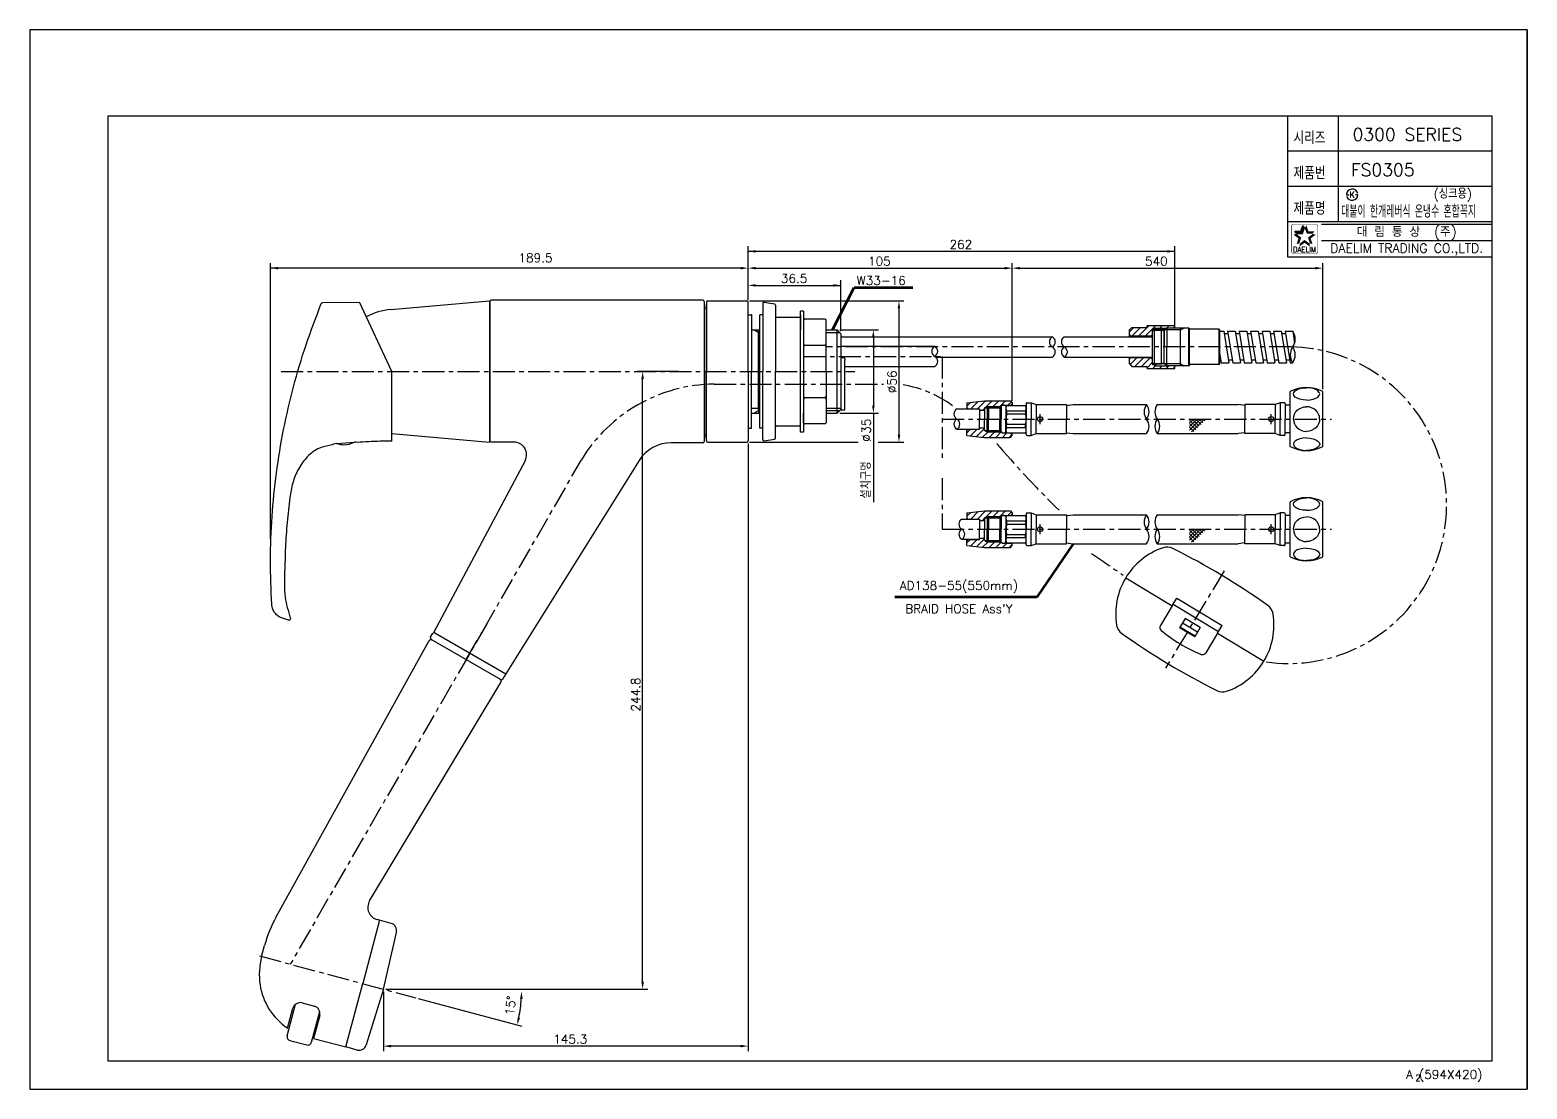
# Model space of a CAD drawing. Extents: x 14466 to 15060, y -4626 to -4206.
import ezdxf
from ezdxf.enums import TextEntityAlignment as Align

# ---------------------------------------------------------------- set-up
doc = ezdxf.new("R2010")
doc.units = 0
doc.header["$LTSCALE"] = 7
doc.header["$MEASUREMENT"] = 0
doc.linetypes.add('CENTER', pattern=[2, 1.25, -0.25, 0.25, -0.25])
doc.layers.get('0').update_dxf_attribs({"color": 2, "linetype": 'CONTINUOUS'})
for name, color, linetype in [('CL', 1, 'CENTER'), ('D', 2, 'CONTINUOUS'), ('DIM', 2, 'CONTINUOUS'), ('DWG', 7, 'CONTINUOUS')]:
    doc.layers.add(name, color=color, linetype=linetype)
doc.styles.add('GHS', font='ROMANS.shx', dxfattribs={"bigfont": 'GHS.shx'})
doc.styles.add('HAN', font='TXT.shx', dxfattribs={"bigfont": 'GHS.shx'})
doc.styles.add('ROMANS', font='romans', dxfattribs={"bigfont": 'GHS.shx'})
doc.dimstyles.new('STANDARD$7', dxfattribs={"dimtxt": 3.5, "dimasz": 3, "dimexe": 1, "dimexo": 1, "dimgap": 1, "dimtad": 1, "dimdec": 4, "dimzin": 0, "dimdsep": 46, "dimtxsty": 'GHS', "dimcen": 1, "dimclrd": 256, "dimclre": 256, "dimclrt": 2, "dimadec": 4, "dimazin": 0, "dimtfac": 1, "dimtdec": 4, "dimtmove": 2, "dimatfit": 2, "dimfxl": 0, "dimtolj": 1, "dimtzin": 0, "dimlwd": -1, "dimlwe": -1, "dimarcsym": 0})

# ---------------------------------------------------------------- blocks, each defined once
blk = doc.blocks.new('KS')
at = {"layer": 'D'}
for p, q in [((-2.25, 0), (-1.75, 0)), ((-1.75, 0), (-1.25, 0)), ((1.75, 0), (1.25, 0)), ((2.25, 0), (1.75, 0))]:
    blk.add_line(p, q, dxfattribs=at)
for start, end in [(15, 180), (195, 0)]:
    blk.add_arc((0, 0), 2.25, start, end, dxfattribs=at)
at = {"layer": 'D', "style": 'HAN'}
blk.add_text('K', height=2.39, dxfattribs=at).set_placement((0, 0), align=Align.MIDDLE)
blk = doc.blocks.new('BORDER')
for p, q in [((1, 1), (0, 1)), ((0, 1), (0, 0)), ((1, 0), (1, 1)), ((0, 0), (1, 0))]:
    blk.add_line(p, q)
blk = doc.blocks.new('양식')
at = {"color": 4}
for p, q in [((1219, 386), (1768, 386)), ((1219, 11), (1219, 386)), ((1768, 386), (1768, 11)), ((1768, 11), (1219, 11))]:
    blk.add_line(p, q, dxfattribs=at)
at = {"color": 7}
for p, q in [((1687, 386), (1687, 330)), ((1707, 386), (1707, 344)), ((1687, 372), (1768, 372)), ((1687, 358), (1768, 358)), ((1687, 344), (1768, 344)), ((1687, 330), (1768, 330))]:
    blk.add_line(p, q, dxfattribs=at)
at = {"color": 2}
for p, q in [((1689.81, 340.18), (1692.24, 340.18)), ((1690.48, 339.27), (1689.81, 340.18)), ((1690.48, 339.27), (1692.9, 339.27)), ((1692.24, 340.18), (1692.99, 342.49)), ((1692.9, 339.27), (1693.65, 341.57)), ((1693.65, 341.57), (1692.99, 342.49))]:
    blk.add_line(p, q, dxfattribs=at)
at = {"color": 2, "linetype": 'Continuous'}
for p, q in [((1700.5, 343), (1768, 343)), ((1700.5, 336.5), (1768, 336.5))]:
    blk.add_line(p, q, dxfattribs=at)
at = {"color": 2, "linetype": 'Continuous', "const_width": 0.2}
for points in [[(1688.48, 342.13, -0.414214), (1689.23, 342.88)], [(1688.48, 332.13), (1688.48, 342.13, -1)], [(1689.23, 342.88), (1698.23, 342.88, -0.414214), (1698.98, 342.13, 0.043396)], [(1698.98, 342.13), (1698.98, 332.13, -0.414214), (1698.23, 331.38)], [(1698.23, 331.38), (1689.48, 331.38, -0.414214), (1688.48, 332.13, 0.672398)]]:
    blk.add_lwpolyline(points, format="xyb", dxfattribs=at)
at = {"color": 2}
for points in [[(1691.32, 337.35), (1692.4, 337.7), (1689.36, 338.78), (1690.43, 339.13)], [(1689.81, 340.18), (1690.48, 339.27), (1692.24, 340.18), (1692.9, 339.27)], [(1692.24, 340.18), (1692.9, 339.27), (1692.99, 342.49), (1693.65, 341.57)], [(1694.47, 342.49), (1693.8, 341.57), (1695.22, 340.18), (1694.55, 339.27)], [(1695.22, 340.18), (1694.55, 339.27), (1697.64, 340.18), (1696.98, 339.27)], [(1698.1, 338.78), (1697.02, 339.13), (1696.14, 337.35), (1695.06, 337.7)], [(1690.57, 335.05), (1691.65, 335.4), (1691.32, 337.35), (1692.4, 337.7)], [(1693.73, 335.6), (1693.73, 336.73), (1691.77, 334.18), (1691.77, 335.31)], [(1695.69, 334.18), (1695.69, 335.31), (1693.73, 335.6), (1693.73, 336.73)], [(1696.14, 337.35), (1695.06, 337.7), (1696.89, 335.05), (1695.81, 335.4)]]:
    blk.add_solid(points, dxfattribs=at)
at = {"xscale": 594, "yscale": 420, "zscale": 594}
blk.add_blockref('BORDER', (1188, 0), dxfattribs=at)
at = {"layer": 'DIM', "color": 4}
blk.add_blockref('KS', (1712.63, 354.68), dxfattribs=at)
at = {"color": 7, "linetype": 'Continuous'}
for s, height, style, p in [('대 림 통 상  (주)', 4, 'GHS', (1734.26, 339.7)), ('DAELIM TRADING CO.,LTD.', 3.6, 'ROMANS', (1734.26, 332.93))]:
    blk.add_text(s, height=height, dxfattribs=dict(at, style=style)).set_placement(p, align=Align.MIDDLE)
at = {"color": 2, "linetype": 'Continuous', "style": 'ROMANS'}
blk.add_text('DAELIM', height=2, dxfattribs=at).set_placement((1693.73, 331.93), align=Align.CENTER)
at = {"color": 7, "style": 'GHS'}
for s, height, p in [('A (594X420)', 3.5, (1734.01, 4.03)), ('2', 2.5, (1737.67, 3.19))]:
    blk.add_text(s, height=height, dxfattribs=at).set_placement(p)
at = {"layer": 'DIM', "style": 'GHS', "width": 0.8}
for s, p in [('시리즈', (1689.34, 374.73)), ('제품번', (1689.34, 360.73)), ('제품명', (1689.34, 346.73))]:
    blk.add_text(s, height=5, dxfattribs=at).set_placement(p)
blk = doc.blocks.new('A$C606C5EDA')
at = {"layer": 'DWG'}
for p, q in [((20.71, 125.94), (35.31, 126.06)), ((48.12, 98.59), (35.31, 126.06)), ((86.82, 126.58), (86.82, 70.58)), ((48.12, 70.99), (48.12, 98.59)), ((26.21, 70.06), (33.28, 70.59)), ((7.12, 0.02), (4.82, 0.72))]:
    blk.add_line(p, q, dxfattribs=at)
for start, end in [(103.0056, 108.96589), (82.91421, 85.58893)]:
    blk.add_arc((31.48, 47.25), 23.42, start, end, dxfattribs=at)
at = {"layer": 'DWG', "color": 7}
for start, end in [(251.32091, 270), (270, 297.27362)]:
    blk.add_arc((29.12, 78.67), 9.08, start, end, dxfattribs=at)
at = {"layer": 'DWG'}
for points in [[(0.47, 6.23), (-0.01, 23.68), (0.63, 41.1), (2.37, 58.42), (5.2, 75.6), (9.12, 92.55), (14.11, 109.22), (20.14, 125.55)], [(20.14, 125.55), (20.37, 125.83), (20.71, 125.94)], [(23.87, 69.39), (19.42, 68.19), (14.59, 64.75), (11.1, 59.94), (8.84, 54.43), (7.66, 48.59)], [(48.12, 70.99), (43.53, 70.94), (38.95, 70.77), (34.37, 70.49)], [(7.66, 48.59), (6.61, 38.77), (5.92, 28.91), (5.61, 19.04), (5.8, 9.16), (7.86, 0.83)], [(4.82, 0.72), (3.07, 1.57), (1.78, 2.79), (0.89, 4.33), (0.47, 6.22)], [(7.86, 0.83), (7.91, 0.62), (7.89, 0.46), (7.74, 0.2), (7.5, 0.03), (7.33, 0), (7.12, 0.02)]]:
    blk.add_spline(points, degree=3, dxfattribs=at)

msp = doc.modelspace()

# ---------------------------------------------------------------- hatches: boundary and pattern name
at = {"layer": 'DIM'}
h = msp.add_hatch(dxfattribs=at)
h.set_pattern_fill('ANSI31', color=256, scale=15, style=0)
h.set_pattern_definition([(45, (13670.6603, -4663.2992), (-1.3258252, 1.3258252), [])])
h.paths.add_polyline_path([(14910.35, -4327.4), (14910.85, -4326.9), (14910.85, -4324.94), (14912.26, -4324.21), (14916.65, -4324.21), (14919.6, -4324.21), (14919.85, -4323.96), (14919.85, -4323.21), (14908.85, -4323.21), (14908.85, -4323.96), (14902.85, -4323.96), (14901.85, -4324.96), (14901.85, -4326.9), (14902.35, -4327.4)])
h.paths.add_polyline_path([(14908.85, -4339.46), (14908.85, -4340.21), (14919.85, -4340.21), (14919.85, -4339.46), (14919.6, -4339.21), (14916.15, -4339.21), (14912.26, -4339.21), (14910.85, -4338.54), (14910.85, -4336.52), (14910.35, -4336.02), (14902.35, -4336.02), (14901.85, -4336.52), (14901.85, -4338.46), (14902.85, -4339.46)])
h = msp.add_hatch(dxfattribs=at)
h.set_pattern_fill('ANSI31', color=256, scale=15, angle=180, style=0)
h.set_pattern_definition([(225, (15535.1079, -5953.7662), (1.3258252, -1.3258252), [])])
h.paths.add_polyline_path([(14842.4, -4363.81), (14842.4, -4364.36), (14837.9, -4364.36), (14837.4, -4364.86), (14837.4, -4366.81), (14844.4, -4367.56), (14854.65, -4367.56), (14855.4, -4366.81), (14855.4, -4366.41), (14854.8, -4365.81), (14851.4, -4365.81), (14850.9, -4365.31), (14845.4, -4365.31), (14844.4, -4364.91), (14844.4, -4363.81)])
h.paths.add_polyline_path([(14844.4, -4353.06), (14837.4, -4353.81), (14837.4, -4355.76), (14837.9, -4356.26), (14837.9, -4356.31), (14842.4, -4356.31), (14842.4, -4356.81), (14844.4, -4356.81), (14844.4, -4355.71), (14845.4, -4355.31), (14850.9, -4355.31), (14851.4, -4354.81), (14854.8, -4354.81), (14855.4, -4354.21), (14855.4, -4353.81), (14854.65, -4353.06)])
h = msp.add_hatch(dxfattribs=at)
h.set_pattern_fill('ANSI31', color=256, scale=15, angle=180, style=0)
h.set_pattern_definition([(225, (15535.1079, -5997.4577), (1.3258252, -1.3258252), [])])
h.paths.add_polyline_path([(14842.4, -4407.5), (14842.4, -4408.05), (14837.9, -4408.05), (14837.4, -4408.55), (14837.4, -4410.5), (14844.4, -4411.25), (14854.65, -4411.25), (14855.4, -4410.5), (14855.4, -4410.1), (14854.8, -4409.5), (14851.4, -4409.5), (14850.9, -4409), (14845.4, -4409), (14844.4, -4408.6), (14844.4, -4407.5)])
h.paths.add_polyline_path([(14844.4, -4396.75), (14837.4, -4397.5), (14837.4, -4399.45), (14837.9, -4399.95), (14837.9, -4400), (14842.4, -4400), (14842.4, -4400.5), (14844.4, -4400.5), (14844.4, -4399.4), (14845.4, -4399), (14850.9, -4399), (14851.4, -4398.5), (14854.8, -4398.5), (14855.4, -4397.9), (14855.4, -4397.5), (14854.65, -4396.75)])

# ---------------------------------------------------------------- linework, layer by layer
msp.add_line((15059.64, -4206), (15059.64, -4626))
at = {"layer": 'CL'}
for p, q in [((14772.61, -4335.46), (14827.51, -4335.46)), ((14966.02, -4331.71), (14781.41, -4331.71)), ((14827.51, -4335.46), (14827.51, -4376.05)), ((14737.11, -4346.46), (14804.29, -4346.46)), ((14638.7, -4455.71), (14684.46, -4376.46)), ((14827.51, -4383.77), (14827.51, -4404)), ((14939.41, -4420.51), (14916.23, -4459.08)), ((14646.89, -4441.5), (14568.95, -4576.5))]:
    msp.add_line(p, q, dxfattribs=at)
at = {"layer": 'CL', "color": 2, "linetype": 'CENTER'}
msp.add_line((14565.31, -4341.46), (14792.96, -4341.46), dxfattribs=at)
at = {"layer": 'CL'}
for points in [[(14827.51, -4360.31), (14982.05, -4360.31)], [(14827.51, -4404), (14982.05, -4404)]]:
    msp.add_lwpolyline(points, dxfattribs=at)
for centre, radius, start, end in [((14964.98, -4394.47), 62.76, 261.95175, 89.05121), ((14737.72, -4408.74), 62.29, 90.56255, 148.78193), ((14805.01, -4391.06), 44.86, 53.4599, 80.83797), ((14799.13, -4411.04), 64.82, 37.71602, 39.2494), ((15136.64, -4125.78), 377.17, 220.63133, 225.85539), ((15893.35, -2948.75), 1777.34, 235.50766, 235.99543)]:
    msp.add_arc(centre, radius, start, end, dxfattribs=at)
at = {"layer": 'D', "color": 7}
for p, q in [((14647.91, -4313.46), (14647.91, -4318.71)), ((14647.91, -4318.71), (14647.91, -4369.46))]:
    msp.add_line(p, q, dxfattribs=at)
msp.add_arc((14610.96, -4341.79), 25, 95, 118.32413, dxfattribs=at)
at = {"layer": 'DIM'}
for p, q in [((14750.61, -4312.96), (14750.61, -4291.8)), ((14919.85, -4293.8), (14750.61, -4293.8)), ((14919.85, -4323.21), (14919.85, -4291.8)), ((14561.09, -4407.75), (14561.09, -4298.46)), ((14747.61, -4300.46), (14561.09, -4300.46)), ((14750.61, -4312.96), (14750.61, -4298.46)), ((14753.61, -4300.46), (14852.4, -4300.46)), ((14855.4, -4353.05), (14855.4, -4298.46)), ((14855.4, -4352.81), (14855.4, -4298.46)), ((14858.4, -4300.46), (14975.64, -4300.46)), ((14978.64, -4348.41), (14978.64, -4298.46)), ((14750.61, -4312.96), (14750.61, -4305.29)), ((14750.61, -4312.96), (14750.61, -4305.29)), ((14787.41, -4325.46), (14787.41, -4305.29)), ((14753.61, -4307.29), (14787.41, -4307.29)), ((14751.11, -4313.46), (14812.43, -4313.46)), ((14810.43, -4316.46), (14810.43, -4366.46)), ((14912.26, -4324.21), (14910.85, -4324.94)), ((14912.26, -4324.21), (14916.65, -4324.21)), ((14922.15, -4324.96), (14923.45, -4324.21)), ((14752.91, -4324.96), (14754.64, -4325.96)), ((14754.64, -4325.96), (14755.21, -4325.96)), ((14781.61, -4325.96), (14786.91, -4325.96)), ((14786.91, -4324.96), (14802.27, -4324.96)), ((14800.27, -4327.96), (14800.27, -4354.96)), ((14922.15, -4324.96), (14915.9, -4324.96)), ((14722.95, -4341.46), (14706.73, -4341.46)), ((14910.85, -4338.54), (14912.26, -4339.21)), ((14912.26, -4339.21), (14916.65, -4339.21)), ((14922.15, -4338.46), (14915.9, -4338.46)), ((14922.15, -4338.46), (14923.45, -4339.21)), ((14708.73, -4583.39), (14708.73, -4344.46)), ((14752.91, -4357.96), (14754.64, -4356.96)), ((14754.64, -4356.96), (14755.21, -4356.96)), ((14781.61, -4356.96), (14786.91, -4356.96)), ((14786.91, -4357.96), (14802.27, -4357.96)), ((14800.27, -4357.96), (14800.27, -4393.23)), ((14844.4, -4355.81), (14845.4, -4355.31)), ((14845.4, -4355.31), (14845.9, -4355.31)), ((14845.4, -4355.81), (14850.9, -4355.81)), ((14850.4, -4355.31), (14850.9, -4355.31)), ((14844.4, -4364.81), (14845.4, -4365.31)), ((14845.4, -4364.81), (14850.9, -4364.81)), ((14845.4, -4365.31), (14845.9, -4365.31)), ((14850.4, -4365.31), (14850.9, -4365.31)), ((14750.61, -4369.96), (14750.61, -4610.97)), ((14751.11, -4369.46), (14794.23, -4369.46)), ((14802.13, -4369.46), (14812.43, -4369.46)), ((14844.4, -4399.5), (14845.4, -4399)), ((14845.4, -4399), (14845.9, -4399)), ((14845.4, -4399.5), (14850.9, -4399.5)), ((14850.4, -4399), (14850.9, -4399)), ((14844.4, -4408.5), (14845.4, -4409)), ((14845.4, -4408.5), (14850.9, -4408.5)), ((14845.4, -4409), (14845.9, -4409)), ((14850.4, -4409), (14850.9, -4409)), ((14605.86, -4587.39), (14605.86, -4610.97)), ((14606.86, -4586.39), (14710.73, -4586.39)), ((14619.7, -4590.1), (14660.86, -4601.13)), ((14747.61, -4608.97), (14608.86, -4608.97))]:
    msp.add_line(p, q, dxfattribs=at)
at = {"layer": 'DIM', "color": 2, "linetype": 'CENTER'}
msp.add_line((14556.7, -4573.22), (14618.74, -4589.84), dxfattribs=at)
at = {"layer": 'DIM'}
msp.add_arc((14608.96, -4587.22), 51.73, 348.32313, 356.67687, dxfattribs=at)
for points in [[(14753.61, -4293.3), (14753.61, -4294.3), (14750.61, -4293.8)], [(14916.85, -4293.3), (14916.85, -4294.3), (14919.85, -4293.8)], [(14564.09, -4299.96), (14564.09, -4300.96), (14561.09, -4300.46)], [(14747.61, -4299.96), (14747.61, -4300.96), (14750.61, -4300.46)], [(14753.61, -4299.96), (14753.61, -4300.96), (14750.61, -4300.46)], [(14852.4, -4299.96), (14852.4, -4300.96), (14855.4, -4300.46)], [(14858.4, -4299.96), (14858.4, -4300.96), (14855.4, -4300.46)], [(14975.64, -4299.96), (14975.64, -4300.96), (14978.64, -4300.46)], [(14753.61, -4306.79), (14753.61, -4307.79), (14750.61, -4307.29)], [(14784.41, -4306.79), (14784.41, -4307.79), (14787.41, -4307.29)], [(14809.93, -4316.46), (14810.93, -4316.46), (14810.43, -4313.46)], [(14799.77, -4327.96), (14800.77, -4327.96), (14800.27, -4324.96)], [(14708.23, -4344.46), (14709.23, -4344.46), (14708.73, -4341.46)], [(14799.77, -4354.96), (14800.77, -4354.96), (14800.27, -4357.96)], [(14809.93, -4366.46), (14810.93, -4366.46), (14810.43, -4369.46)], [(14708.23, -4583.39), (14709.23, -4583.39), (14708.73, -4586.39)], [(14660.11, -4590.21), (14661.1, -4590.24), (14660.69, -4587.22)], [(14660.11, -4597.81), (14659.14, -4597.58), (14658.93, -4600.61)], [(14608.86, -4608.47), (14608.86, -4609.47), (14605.86, -4608.97)], [(14747.61, -4608.47), (14747.61, -4609.47), (14750.61, -4608.97)]]:
    msp.add_solid(points, dxfattribs=at)
at = {"layer": 'DWG', "color": 7, "linetype": 'Continuous'}
for p, q in [((14608.78, -4316.88), (14647.91, -4313.46)), ((14608.78, -4316.88), (14647.91, -4313.46)), ((14734.61, -4313.46), (14750.11, -4313.46)), ((14910.85, -4324.96), (14910.85, -4338.54)), ((14911.65, -4325.06), (14911.65, -4338.36)), ((14609.21, -4366.08), (14647.91, -4369.46)), ((14609.21, -4366.08), (14647.91, -4369.46)), ((14734.61, -4369.46), (14750.11, -4369.46)), ((14605.86, -4586.39), (14611.06, -4563.86))]:
    msp.add_line(p, q, dxfattribs=at)
at = {"layer": 'DWG', "color": 7}
for p, q in [((14647.91, -4313.46), (14647.91, -4341.46)), ((14733.15, -4316.26), (14733.91, -4316.26)), ((14787.41, -4331.46), (14824.62, -4331.46)), ((14647.91, -4341.46), (14647.91, -4369.46)), ((14788.91, -4339.46), (14805.55, -4339.46)), ((14805.55, -4339.46), (14824.62, -4339.46)), ((14833.4, -4356.31), (14842.4, -4356.31)), ((14833.4, -4364.31), (14842.4, -4364.31)), ((14733.15, -4366.66), (14733.91, -4366.66)), ((14835.37, -4400), (14842.4, -4400)), ((14835.37, -4408), (14842.4, -4408))]:
    msp.add_line(p, q, dxfattribs=at)
at = {"layer": 'DWG'}
for p, q in [((14648.15, -4313.71), (14648.15, -4341.46)), ((14732.65, -4313.21), (14648.65, -4313.21)), ((14733.15, -4313.71), (14733.15, -4341.46)), ((14733.91, -4315.06), (14733.91, -4341.46)), ((14734.11, -4313.96), (14734.11, -4341.46)), ((14750.61, -4341.46), (14750.61, -4313.96)), ((14756.41, -4314.45), (14756.41, -4341.46)), ((14757, -4313.96), (14761, -4314.67)), ((14761.41, -4315.16), (14761.41, -4341.46)), ((14771.41, -4341.46), (14771.41, -4317.46)), ((14772.61, -4317.46), (14771.41, -4317.46)), ((14772.61, -4317.46), (14772.61, -4341.46)), ((14751.91, -4318.96), (14751.91, -4341.46)), ((14755.21, -4341.46), (14755.21, -4318.96)), ((14756.41, -4318.96), (14755.21, -4318.96)), ((14761.91, -4319.96), (14770.91, -4319.96)), ((14771.41, -4318.96), (14771.41, -4324.96)), ((14772.61, -4321.18), (14773.11, -4320.68)), ((14772.61, -4321.18), (14772.61, -4324.96)), ((14781.11, -4320.68), (14773.11, -4320.68)), ((14781.11, -4320.68), (14781.61, -4321.18)), ((14781.61, -4341.46), (14781.61, -4321.18)), ((14901.85, -4324.96), (14902.85, -4323.96)), ((14902.85, -4323.96), (14908.85, -4323.96)), ((14908.85, -4323.96), (14908.85, -4323.21)), ((14908.85, -4323.21), (14919.85, -4323.21)), ((14912.26, -4324.21), (14912.26, -4325.06)), ((14916.65, -4324.21), (14915.65, -4325.21)), ((14916.65, -4324.21), (14916.65, -4331.71)), ((14925.45, -4324.21), (14916.65, -4324.21)), ((14919.6, -4324.21), (14919.85, -4323.96)), ((14919.85, -4324.21), (14919.85, -4323.21)), ((14922.15, -4339.21), (14922.15, -4324.21)), ((14925.45, -4339.21), (14925.45, -4324.21)), ((14925.45, -4324.21), (14925.65, -4324.41)), ((14751.91, -4324.96), (14755.21, -4324.96)), ((14754.64, -4356.96), (14754.64, -4324.96)), ((14781.61, -4324.96), (14785.91, -4324.96)), ((14785.91, -4357.96), (14785.91, -4324.96)), ((14787.41, -4326.46), (14785.91, -4324.96)), ((14787.41, -4326.46), (14787.41, -4355.96)), ((14787.41, -4327.71), (14871.3, -4327.71)), ((14876.07, -4327.71), (14910.85, -4327.71)), ((14901.85, -4327.71), (14901.85, -4324.96)), ((14901.85, -4326.9), (14902.35, -4327.4)), ((14910.35, -4327.4), (14902.35, -4327.4)), ((14902.35, -4327.4), (14902.35, -4327.71)), ((14910.85, -4326.9), (14910.35, -4327.4)), ((14910.35, -4327.4), (14910.35, -4327.71)), ((14915.9, -4324.96), (14910.85, -4324.96)), ((14911.65, -4325.16), (14910.85, -4325.16)), ((14910.85, -4325.16), (14911.61, -4325.16)), ((14911.65, -4325.06), (14914.65, -4325.06)), ((14914.65, -4331.71), (14914.65, -4325.06)), ((14915.45, -4325.21), (14914.85, -4325.21)), ((14915.65, -4325.21), (14915.65, -4331.71)), ((14915.65, -4331.71), (14915.65, -4325.41)), ((14925.65, -4324.41), (14925.65, -4324.71)), ((14925.65, -4338.71), (14925.65, -4324.71)), ((14937.45, -4324.71), (14925.65, -4324.71)), ((14937.45, -4338.71), (14937.45, -4324.71)), ((14937.45, -4324.71), (14937.65, -4324.91)), ((14937.65, -4324.91), (14937.65, -4338.51)), ((14937.65, -4325.46), (14939.29, -4325.46)), ((14939.29, -4325.46), (14941.33, -4337.96)), ((14940.97, -4326.46), (14939.45, -4326.46)), ((14940.81, -4325.46), (14942.85, -4337.96)), ((14940.81, -4325.46), (14943.85, -4325.46)), ((14943.85, -4325.46), (14945.89, -4337.96)), ((14945.53, -4326.46), (14944.01, -4326.46)), ((14945.37, -4325.46), (14947.41, -4337.96)), ((14945.37, -4325.46), (14948.41, -4325.46)), ((14948.41, -4325.46), (14950.45, -4337.96)), ((14950.1, -4326.46), (14948.58, -4326.46)), ((14949.94, -4325.46), (14951.98, -4337.96)), ((14949.94, -4325.46), (14952.98, -4325.46)), ((14952.98, -4325.46), (14955.02, -4337.96)), ((14954.66, -4326.46), (14953.14, -4326.46)), ((14954.5, -4325.46), (14956.54, -4337.96)), ((14954.5, -4325.46), (14957.54, -4325.46)), ((14957.54, -4325.46), (14959.58, -4337.96)), ((14959.23, -4326.46), (14957.71, -4326.46)), ((14959.07, -4325.46), (14961.11, -4337.96)), ((14959.07, -4325.46), (14962.11, -4325.46)), ((14962.11, -4325.46), (14964.15, -4337.96)), ((14963.79, -4326.46), (14962.27, -4326.46)), ((14963.63, -4325.46), (14965.67, -4337.96)), ((14963.63, -4325.46), (14966.67, -4325.46)), ((14966.67, -4325.46), (14967.43, -4330.16)), ((14967.23, -4326.46), (14966.84, -4326.46)), ((14773.11, -4331.07), (14772.61, -4330.57)), ((14773.11, -4331.07), (14772.61, -4331.57)), ((14781.11, -4331.07), (14773.11, -4331.07)), ((14781.11, -4331.07), (14781.61, -4330.57)), ((14781.11, -4331.07), (14781.61, -4331.57)), ((14787.41, -4335.91), (14788.41, -4335.91)), ((14824.98, -4335.71), (14871.3, -4335.71)), ((14876.07, -4335.71), (14910.85, -4335.71)), ((14901.85, -4338.46), (14901.85, -4335.71)), ((14901.85, -4336.52), (14902.35, -4336.02)), ((14902.35, -4336.02), (14902.35, -4335.71)), ((14910.35, -4336.02), (14902.35, -4336.02)), ((14910.35, -4336.02), (14910.35, -4335.71)), ((14910.85, -4336.52), (14910.35, -4336.02)), ((14914.65, -4338.36), (14914.65, -4331.71)), ((14915.65, -4338.01), (14915.65, -4331.71)), ((14916.65, -4339.21), (14916.65, -4331.71)), ((14937.65, -4334.05), (14938.29, -4337.96)), ((14648.15, -4341.46), (14648.15, -4368.96)), ((14733.15, -4341.46), (14733.15, -4369.21)), ((14733.91, -4367.86), (14733.91, -4341.46)), ((14734.11, -4368.96), (14734.11, -4341.46)), ((14750.61, -4341.46), (14750.61, -4368.96)), ((14751.91, -4363.96), (14751.91, -4341.46)), ((14755.21, -4363.96), (14755.21, -4341.46)), ((14756.41, -4368.46), (14756.41, -4341.46)), ((14761.41, -4367.76), (14761.41, -4341.46)), ((14771.41, -4365.46), (14771.41, -4341.46)), ((14772.61, -4341.46), (14772.61, -4365.46)), ((14781.61, -4341.46), (14781.61, -4361.75)), ((14788.91, -4336.41), (14788.91, -4336.96)), ((14788.91, -4356.71), (14788.91, -4336.96)), ((14901.85, -4338.46), (14902.85, -4339.46)), ((14902.85, -4339.46), (14908.85, -4339.46)), ((14908.85, -4340.21), (14908.85, -4339.46)), ((14908.85, -4340.21), (14919.85, -4340.21)), ((14911.65, -4338.26), (14910.85, -4338.26)), ((14910.85, -4338.26), (14911.61, -4338.26)), ((14915.9, -4338.46), (14910.85, -4338.46)), ((14911.65, -4338.36), (14914.65, -4338.36)), ((14912.26, -4338.36), (14912.26, -4339.21)), ((14915.45, -4338.21), (14914.85, -4338.21)), ((14915.65, -4338.21), (14915.65, -4336.96)), ((14916.65, -4339.21), (14915.65, -4338.21)), ((14925.45, -4339.21), (14916.15, -4339.21)), ((14919.6, -4339.21), (14919.85, -4339.46)), ((14919.85, -4340.21), (14919.85, -4339.21)), ((14925.45, -4339.21), (14925.65, -4339.01)), ((14925.65, -4338.71), (14925.65, -4339.01)), ((14937.45, -4338.71), (14925.65, -4338.71)), ((14937.45, -4338.71), (14937.65, -4338.51)), ((14938.13, -4336.96), (14937.65, -4336.96)), ((14938.29, -4337.96), (14941.33, -4337.96)), ((14942.69, -4336.96), (14941.17, -4336.96)), ((14942.85, -4337.96), (14945.89, -4337.96)), ((14947.24, -4336.96), (14945.73, -4336.96)), ((14947.41, -4337.96), (14950.45, -4337.96)), ((14951.77, -4336.96), (14950.28, -4336.96)), ((14951.81, -4336.96), (14950.29, -4336.96)), ((14951.98, -4337.96), (14955.02, -4337.96)), ((14956.37, -4336.96), (14954.85, -4336.96)), ((14956.54, -4337.96), (14959.58, -4337.96)), ((14960.89, -4336.96), (14959.41, -4336.96)), ((14960.94, -4336.96), (14959.42, -4336.96)), ((14961.11, -4337.96), (14964.15, -4337.96)), ((14965.5, -4336.96), (14963.98, -4336.96)), ((14965.67, -4337.96), (14966.67, -4337.96)), ((14773.11, -4351.85), (14772.61, -4351.35)), ((14773.11, -4351.85), (14772.61, -4352.35)), ((14781.11, -4351.85), (14773.11, -4351.85)), ((14781.11, -4351.85), (14781.61, -4351.35)), ((14781.11, -4351.85), (14781.61, -4352.35)), ((14837.4, -4353.81), (14844.4, -4353.06)), ((14837.4, -4353.81), (14837.4, -4356.31)), ((14844.4, -4353.06), (14854.65, -4353.06)), ((14854.65, -4353.06), (14855.4, -4353.81)), ((14855.4, -4353.81), (14855.4, -4354.91)), ((14861.25, -4353.81), (14862.9, -4353.81)), ((14862.9, -4353.81), (14862.9, -4360.31)), ((14862.9, -4353.81), (14864.9, -4354.56)), ((14961.64, -4353.81), (14959.64, -4354.56)), ((14961.64, -4353.81), (14961.64, -4360.31)), ((14963.29, -4353.81), (14961.64, -4353.81)), ((14965.64, -4360.31), (14965.64, -4349.41)), ((14978.64, -4371.2), (14978.64, -4349.41)), ((14751.91, -4355.96), (14755.21, -4355.96)), ((14751.91, -4357.96), (14755.21, -4357.96)), ((14754.64, -4356.96), (14754.64, -4357.96)), ((14771.41, -4363.96), (14771.41, -4357.96)), ((14772.61, -4361.75), (14772.61, -4357.96)), ((14781.61, -4355.96), (14787.11, -4355.96)), ((14781.61, -4357.96), (14785.91, -4357.96)), ((14787.41, -4356.46), (14785.91, -4357.96)), ((14787.11, -4355.96), (14787.41, -4356.26)), ((14787.41, -4355.96), (14787.41, -4356.71)), ((14787.41, -4356.71), (14788.91, -4356.71)), ((14837.4, -4355.76), (14837.9, -4356.26)), ((14837.9, -4356.26), (14837.9, -4356.31)), ((14837.9, -4356.26), (14842.4, -4356.26)), ((14842.4, -4356.26), (14842.4, -4360.31)), ((14842.4, -4356.81), (14844.4, -4356.81)), ((14844.4, -4355.81), (14844.4, -4360.31)), ((14844.4, -4355.81), (14845.4, -4355.81)), ((14845.4, -4355.31), (14845.4, -4360.31)), ((14845.4, -4355.81), (14845.9, -4355.31)), ((14845.9, -4355.31), (14845.9, -4360.31)), ((14845.9, -4355.31), (14850.4, -4355.31)), ((14850.9, -4355.81), (14850.4, -4355.31)), ((14850.4, -4355.31), (14850.4, -4360.31)), ((14851.4, -4354.81), (14850.65, -4355.56)), ((14850.9, -4355.81), (14850.9, -4360.31)), ((14850.9, -4356.31), (14851, -4356.31)), ((14851, -4355.36), (14851, -4360.31)), ((14851.4, -4354.81), (14854.8, -4354.81)), ((14851.4, -4354.81), (14851.4, -4354.95)), ((14852.9, -4355.31), (14853.14, -4354.91)), ((14852.9, -4355.31), (14852.9, -4360.31)), ((14853.14, -4354.91), (14860.67, -4354.91)), ((14853.14, -4357), (14853.14, -4358.27)), ((14853.14, -4357), (14860.67, -4357)), ((14853.14, -4358.27), (14860.67, -4358.27)), ((14855.4, -4354.21), (14854.8, -4354.81)), ((14854.8, -4354.81), (14854.8, -4354.91)), ((14860.9, -4355.31), (14860.67, -4354.91)), ((14860.67, -4357), (14860.67, -4358.27)), ((14860.9, -4354.16), (14860.9, -4360.31)), ((14864.9, -4354.56), (14864.9, -4360.31)), ((14864.9, -4354.56), (14876.9, -4354.56)), ((14876.9, -4354.56), (14876.9, -4360.31)), ((14876.9, -4354.91), (14879.5, -4354.56)), ((14879.5, -4354.56), (14908.68, -4354.56)), ((14912.94, -4354.56), (14945.04, -4354.56)), ((14947.64, -4354.91), (14945.04, -4354.56)), ((14959.64, -4354.56), (14947.64, -4354.56)), ((14947.64, -4354.56), (14947.64, -4360.31)), ((14959.64, -4354.56), (14959.64, -4360.31)), ((14963.64, -4354.16), (14963.64, -4360.31)), ((14963.64, -4354.81), (14963.64, -4360.31)), ((14965.64, -4354.81), (14963.64, -4354.81)), ((14756.41, -4363.96), (14755.21, -4363.96)), ((14761.91, -4362.96), (14770.91, -4362.96)), ((14772.61, -4365.46), (14771.41, -4365.46)), ((14772.61, -4361.75), (14773.11, -4362.25)), ((14781.11, -4362.25), (14773.11, -4362.25)), ((14781.11, -4362.25), (14781.61, -4361.75)), ((14837.4, -4366.81), (14837.4, -4364.31)), ((14837.4, -4364.86), (14837.9, -4364.36)), ((14837.9, -4364.36), (14837.9, -4364.31)), ((14837.9, -4364.36), (14842.4, -4364.36)), ((14842.4, -4364.36), (14842.4, -4360.31)), ((14842.4, -4363.81), (14844.4, -4363.81)), ((14844.4, -4364.81), (14844.4, -4360.31)), ((14844.4, -4364.81), (14845.4, -4364.81)), ((14845.4, -4365.31), (14845.4, -4360.31)), ((14845.4, -4364.81), (14845.9, -4365.31)), ((14845.9, -4365.31), (14845.9, -4360.31)), ((14845.9, -4365.31), (14850.4, -4365.31)), ((14850.4, -4365.31), (14850.4, -4360.31)), ((14850.9, -4364.81), (14850.4, -4365.31)), ((14851.4, -4365.81), (14850.65, -4365.06)), ((14850.9, -4364.81), (14850.9, -4360.31)), ((14850.9, -4364.31), (14851, -4364.31)), ((14851, -4365.26), (14851, -4360.31)), ((14851.4, -4365.81), (14851.4, -4365.66)), ((14851.4, -4365.81), (14854.8, -4365.81)), ((14852.9, -4365.31), (14852.9, -4360.31)), ((14852.9, -4365.31), (14853.14, -4365.71)), ((14853.14, -4362.35), (14860.67, -4362.35)), ((14853.14, -4363.62), (14853.14, -4362.35)), ((14853.14, -4363.62), (14860.67, -4363.62)), ((14853.14, -4365.71), (14860.67, -4365.71)), ((14854.8, -4365.81), (14854.8, -4365.71)), ((14855.4, -4366.41), (14854.8, -4365.81)), ((14855.4, -4366.81), (14855.4, -4365.71)), ((14860.67, -4363.62), (14860.67, -4362.35)), ((14860.9, -4365.31), (14860.67, -4365.71)), ((14860.9, -4366.46), (14860.9, -4360.31)), ((14862.9, -4366.81), (14862.9, -4360.31)), ((14864.9, -4366.06), (14864.9, -4360.31)), ((14876.9, -4366.06), (14876.9, -4360.31)), ((14876.9, -4365.71), (14879.5, -4366.06)), ((14947.64, -4365.71), (14945.04, -4366.06)), ((14947.64, -4366.06), (14947.64, -4360.31)), ((14959.64, -4366.06), (14959.64, -4360.31)), ((14961.64, -4366.81), (14961.64, -4360.31)), ((14963.64, -4366.46), (14963.64, -4360.31)), ((14963.64, -4365.81), (14963.64, -4360.31)), ((14965.64, -4365.81), (14963.64, -4365.81)), ((14965.64, -4371.2), (14965.64, -4360.31)), ((14648.65, -4369.46), (14648.15, -4368.96)), ((14657.68, -4369.46), (14648.65, -4369.46)), ((14732.65, -4369.71), (14720.07, -4369.71)), ((14757, -4368.95), (14761, -4368.25)), ((14837.4, -4366.81), (14844.4, -4367.56)), ((14844.4, -4367.56), (14854.65, -4367.56)), ((14854.65, -4367.56), (14855.4, -4366.81)), ((14861.25, -4366.81), (14862.9, -4366.81)), ((14862.9, -4366.81), (14864.9, -4366.06)), ((14864.9, -4366.06), (14876.9, -4366.06)), ((14879.5, -4366.06), (14908.68, -4366.06)), ((14912.94, -4366.06), (14945.04, -4366.06)), ((14959.64, -4366.06), (14947.64, -4366.06)), ((14961.64, -4366.81), (14959.64, -4366.06)), ((14963.29, -4366.81), (14961.64, -4366.81)), ((14662.1, -4376.81), (14625.91, -4444.86)), ((14707.35, -4376.76), (14653.15, -4463.51)), ((14965.64, -4404), (14965.64, -4393.1)), ((14978.64, -4414.9), (14978.64, -4393.1)), ((14837.4, -4397.5), (14844.4, -4396.75)), ((14837.4, -4397.5), (14837.4, -4400)), ((14837.4, -4399.45), (14837.9, -4399.95)), ((14837.9, -4399.95), (14837.9, -4400)), ((14837.9, -4399.95), (14842.4, -4399.95)), ((14842.4, -4399.95), (14842.4, -4404)), ((14842.4, -4400.5), (14844.4, -4400.5)), ((14844.4, -4396.75), (14854.65, -4396.75)), ((14844.4, -4399.5), (14845.4, -4399.5)), ((14844.4, -4399.5), (14844.4, -4404)), ((14845.4, -4399.5), (14845.9, -4399)), ((14845.4, -4399), (14845.4, -4404)), ((14845.9, -4399), (14850.4, -4399)), ((14845.9, -4399), (14845.9, -4404)), ((14850.9, -4399.5), (14850.4, -4399)), ((14850.4, -4399), (14850.4, -4404)), ((14851.4, -4398.5), (14850.65, -4399.25)), ((14850.9, -4399.5), (14850.9, -4404)), ((14850.9, -4400), (14851, -4400)), ((14851, -4399.05), (14851, -4404)), ((14851.4, -4398.5), (14854.8, -4398.5)), ((14851.4, -4398.5), (14851.4, -4398.65)), ((14852.9, -4399), (14853.14, -4398.6)), ((14852.9, -4399), (14852.9, -4404)), ((14853.14, -4398.6), (14860.67, -4398.6)), ((14853.14, -4400.69), (14860.67, -4400.69)), ((14853.14, -4400.69), (14853.14, -4401.96)), ((14854.65, -4396.75), (14855.4, -4397.5)), ((14855.4, -4397.9), (14854.8, -4398.5)), ((14854.8, -4398.5), (14854.8, -4398.6)), ((14855.4, -4397.5), (14855.4, -4398.6)), ((14860.9, -4399), (14860.67, -4398.6)), ((14860.67, -4400.69), (14860.67, -4401.96)), ((14860.9, -4397.85), (14860.9, -4404)), ((14861.25, -4397.5), (14862.9, -4397.5)), ((14862.9, -4397.5), (14864.9, -4398.25)), ((14862.9, -4397.5), (14862.9, -4404)), ((14864.9, -4398.25), (14876.9, -4398.25)), ((14864.9, -4398.25), (14864.9, -4404)), ((14876.9, -4398.6), (14879.5, -4398.25)), ((14876.9, -4398.25), (14876.9, -4404)), ((14879.5, -4398.25), (14908.68, -4398.25)), ((14912.94, -4398.25), (14945.04, -4398.25)), ((14947.64, -4398.6), (14945.04, -4398.25)), ((14947.64, -4398.25), (14947.64, -4404)), ((14959.64, -4398.25), (14947.64, -4398.25)), ((14961.64, -4397.5), (14959.64, -4398.25)), ((14959.64, -4398.25), (14959.64, -4404)), ((14963.29, -4397.5), (14961.64, -4397.5)), ((14961.64, -4397.5), (14961.64, -4404)), ((14963.64, -4397.85), (14963.64, -4404)), ((14965.64, -4398.5), (14963.64, -4398.5)), ((14963.64, -4398.5), (14963.64, -4404)), ((14842.4, -4408.05), (14842.4, -4404)), ((14844.4, -4408.5), (14844.4, -4404)), ((14845.4, -4409), (14845.4, -4404)), ((14845.9, -4409), (14845.9, -4404)), ((14850.4, -4409), (14850.4, -4404)), ((14850.9, -4408.5), (14850.9, -4404)), ((14851, -4408.95), (14851, -4404)), ((14852.9, -4409), (14852.9, -4404)), ((14853.14, -4401.96), (14860.67, -4401.96)), ((14853.14, -4407.31), (14853.14, -4406.04)), ((14853.14, -4406.04), (14860.67, -4406.04)), ((14853.14, -4407.31), (14860.67, -4407.31)), ((14860.67, -4407.31), (14860.67, -4406.04)), ((14860.9, -4410.15), (14860.9, -4404)), ((14862.9, -4410.5), (14862.9, -4404)), ((14864.9, -4409.75), (14864.9, -4404)), ((14876.9, -4409.75), (14876.9, -4404)), ((14947.64, -4409.75), (14947.64, -4404)), ((14959.64, -4409.75), (14959.64, -4404)), ((14961.64, -4410.5), (14961.64, -4404)), ((14963.64, -4409.5), (14963.64, -4404)), ((14963.64, -4410.15), (14963.64, -4404)), ((14965.64, -4414.9), (14965.64, -4404)), ((14837.4, -4410.5), (14837.4, -4408)), ((14837.4, -4408.55), (14837.9, -4408.05)), ((14837.4, -4410.5), (14844.4, -4411.25)), ((14837.9, -4408.05), (14837.9, -4408)), ((14837.9, -4408.05), (14842.4, -4408.05)), ((14842.4, -4407.5), (14844.4, -4407.5)), ((14844.4, -4408.5), (14845.4, -4408.5)), ((14844.4, -4411.25), (14854.65, -4411.25)), ((14845.4, -4408.5), (14845.9, -4409)), ((14845.9, -4409), (14850.4, -4409)), ((14850.9, -4408.5), (14850.4, -4409)), ((14851.4, -4409.5), (14850.65, -4408.75)), ((14850.9, -4408), (14851, -4408)), ((14851.4, -4409.5), (14851.4, -4409.35)), ((14851.4, -4409.5), (14854.8, -4409.5)), ((14852.9, -4409), (14853.14, -4409.4)), ((14853.14, -4409.4), (14860.67, -4409.4)), ((14854.65, -4411.25), (14855.4, -4410.5)), ((14854.8, -4409.5), (14854.8, -4409.4)), ((14855.4, -4410.1), (14854.8, -4409.5)), ((14855.4, -4410.5), (14855.4, -4409.4)), ((14860.9, -4409), (14860.67, -4409.4)), ((14861.25, -4410.5), (14862.9, -4410.5)), ((14862.9, -4410.5), (14864.9, -4409.75)), ((14864.9, -4409.75), (14876.9, -4409.75)), ((14876.9, -4409.4), (14879.5, -4409.75)), ((14879.5, -4409.75), (14908.68, -4409.75)), ((14912.94, -4409.75), (14945.04, -4409.75)), ((14947.64, -4409.4), (14945.04, -4409.75)), ((14959.64, -4409.75), (14947.64, -4409.75)), ((14961.64, -4410.5), (14959.64, -4409.75)), ((14963.29, -4410.5), (14961.64, -4410.5)), ((14965.64, -4409.5), (14963.64, -4409.5)), ((14900.39, -4423.31), (14918.82, -4434.39)), ((14900.39, -4423.31), (14918.82, -4434.39)), ((14918.82, -4434.39), (14914.14, -4442.18)), ((14918.82, -4434.39), (14920.63, -4431.39)), ((14919.24, -4433.68), (14937.25, -4444.5)), ((14920.63, -4431.39), (14938.63, -4442.2)), ((14923.99, -4439.37), (14921.78, -4443.06)), ((14927.78, -4446.67), (14921.78, -4443.06)), ((14927.93, -4446.41), (14921.93, -4442.8)), ((14928.87, -4444.85), (14922.87, -4441.24)), ((14929.99, -4442.98), (14923.99, -4439.37)), ((14929.99, -4442.98), (14927.78, -4446.67)), ((14936.82, -4445.2), (14938.63, -4442.2)), ((14563.33, -4557.71), (14623.94, -4448.36)), ((14624.45, -4446.9), (14625.45, -4445.17)), ((14624.45, -4446.9), (14624.66, -4447.02)), ((14652.56, -4463.71), (14624.85, -4447.71)), ((14625.45, -4445.17), (14625.66, -4445.29)), ((14625.91, -4444.86), (14626.35, -4445.11)), ((14626.35, -4445.11), (14654.49, -4461.36)), ((14936.82, -4445.2), (14932.14, -4453)), ((14936.82, -4445.2), (14955.25, -4456.27)), ((14600.41, -4551.41), (14652.45, -4464.82)), ((14604.39, -4559.08), (14597.66, -4584.19)), ((14557.57, -4573.45), (14558.76, -4569.01)), ((14590.93, -4609.31), (14597.66, -4584.19)), ((14567.89, -4601.8), (14569.99, -4593.96)), ((14573.66, -4591.84), (14578.49, -4593.14)), ((14578.18, -4605.89), (14590.93, -4609.31))]:
    msp.add_line(p, q, dxfattribs=at)
at = {"layer": 'DWG', "color": 7, "linetype": 'CENTER'}
for p, q in [((14750.61, -4318.96), (14751.91, -4318.96)), ((14750.61, -4363.96), (14751.91, -4363.96))]:
    msp.add_line(p, q, dxfattribs=at)
at = {"layer": 'DWG', "linetype": 'CENTER'}
for p, q in [((14866.4, -4362.31), (14866.4, -4358.31)), ((14958.14, -4362.31), (14958.14, -4358.31)), ((14866.4, -4406), (14866.4, -4402)), ((14958.14, -4406), (14958.14, -4402))]:
    msp.add_line(p, q, dxfattribs=at)
at = {"layer": 'DWG', "color": 2}
for p, q in [((14925.73, -4364.68), (14930.1, -4360.31)), ((14925.73, -4360.43), (14925.86, -4360.31)), ((14925.73, -4361.85), (14927.28, -4360.31)), ((14925.73, -4363.26), (14928.69, -4360.31)), ((14928.9, -4363.85), (14925.73, -4360.68)), ((14928.19, -4364.56), (14925.73, -4362.1)), ((14927.49, -4365.26), (14925.73, -4363.51)), ((14926.44, -4365.38), (14931.52, -4360.31)), ((14929.61, -4363.14), (14926.77, -4360.31)), ((14930.31, -4362.44), (14928.18, -4360.31)), ((14931.02, -4361.73), (14929.6, -4360.31)), ((14931.73, -4361.02), (14931.01, -4360.31)), ((14932.44, -4360.31), (14932.43, -4360.31)), ((14925.73, -4404.12), (14925.86, -4404)), ((14925.73, -4408.37), (14930.1, -4404)), ((14925.73, -4406.95), (14928.69, -4404)), ((14925.73, -4405.54), (14927.28, -4404)), ((14928.9, -4407.54), (14925.73, -4404.38)), ((14928.19, -4408.25), (14925.73, -4405.79)), ((14927.49, -4408.96), (14925.73, -4407.2)), ((14926.44, -4409.07), (14931.52, -4404)), ((14929.61, -4406.83), (14926.77, -4404)), ((14930.31, -4406.13), (14928.18, -4404)), ((14931.02, -4405.42), (14929.6, -4404)), ((14931.73, -4404.71), (14931.01, -4404)), ((14932.44, -4404.01), (14932.43, -4404))]:
    msp.add_line(p, q, dxfattribs=at)
at = {"layer": 'DWG', "linetype": 'Continuous'}
for p, q in [((14604.39, -4559.08), (14603.41, -4558.82)), ((14608.91, -4560.29), (14604.39, -4559.08)), ((14605.86, -4586.39), (14599.1, -4608.5)), ((14567.69, -4604.85), (14571.03, -4592.38)), ((14577.35, -4607.44), (14580.61, -4595.26)), ((14580.61, -4596.81), (14578.18, -4605.89)), ((14568.75, -4606.69), (14575.51, -4608.5)), ((14595.45, -4610.52), (14590.93, -4609.31))]:
    msp.add_line(p, q, dxfattribs=at)
at = {"layer": 'DWG'}
for centre in [(14866.4, -4360.31), (14958.14, -4360.31), (14866.4, -4404), (14958.14, -4404)]:
    msp.add_circle(centre, 1, dxfattribs=at)
at = {"layer": 'DWG', "color": 7}
msp.add_arc((14610.96, -4341.79), 25, 95, 118.32413, dxfattribs=at)
at = {"layer": 'DWG'}
for centre, radius, start, end in [((14648.65, -4313.71), 0.5, 90, 180), ((14732.65, -4313.71), 0.5, 0, 90), ((14734.41, -4315.06), 0.5, 126.8699, 180), ((14734.61, -4313.96), 0.5, 90, 180), ((14756.91, -4314.45), 0.5, 80, 180), ((14760.91, -4315.16), 0.5, 0, 80), ((14761.91, -4319.46), 0.5, 180, 270), ((14770.91, -4320.46), 0.5, 0, 90), ((14914.85, -4325.41), 0.2, 90, 180), ((14915.45, -4325.41), 0.2, 0, 90), ((14962.28, -4328.59), 5.38, 324.51066, 35.48934), ((14788.41, -4336.41), 0.5, 0, 90), ((14971.05, -4334.84), 5.39, 144.53814, 215.46186), ((14962.28, -4334.84), 5.39, 324.53814, 35.46186), ((14914.85, -4338.01), 0.2, 180, 270), ((14915.45, -4338.01), 0.2, 270, 0), ((14972.14, -4361.81), 14, 62.336, 117.664), ((14861.25, -4354.16), 0.35, 90, 180), ((14963.29, -4354.16), 0.35, 0, 90), ((14851.95, -4355.9), 1.1, 29.86283, 150.13717), ((14855.38, -4355.95), 2.48, 155.05944, 204.94056), ((14862.03, -4360.31), 9.12, 167.08009, 180), ((14858.43, -4355.95), 2.48, 335.05944, 24.94056), ((14851.78, -4360.31), 9.12, 0, 12.91991), ((14912.38, -4357.43), 4.68, 142.13683, 217.86317), ((14904.98, -4357.43), 4.68, 322.13683, 37.86317), ((14916.64, -4357.43), 4.68, 142.13683, 217.86317), ((14761.91, -4363.46), 0.5, 90, 180), ((14770.91, -4362.46), 0.5, 270, 0), ((14851.95, -4364.71), 1.1, 209.86283, 330.13717), ((14862.03, -4360.31), 9.12, 180, 192.91991), ((14855.38, -4364.66), 2.48, 155.05944, 204.94056), ((14851.78, -4360.31), 9.12, 347.08009, 0), ((14858.43, -4364.66), 2.48, 335.05944, 24.94056), ((14904.98, -4363.18), 4.68, 322.1937, 37.92005), ((14916.64, -4363.18), 4.68, 142.13683, 217.86317), ((14909.24, -4363.18), 4.68, 322.13683, 37.86317), ((14657.68, -4374.46), 5, 332, 90), ((14720.07, -4384.71), 15, 90, 148), ((14732.65, -4369.21), 0.5, 270, 0), ((14734.41, -4367.86), 0.5, 180, 233.1301), ((14734.41, -4367.86), 0.5, 180, 233.1301), ((14734.61, -4368.96), 0.5, 180, 270), ((14756.91, -4368.46), 0.5, 180, 280), ((14760.91, -4367.76), 0.5, 280, 0), ((14861.25, -4366.46), 0.35, 180, 270), ((14963.29, -4366.46), 0.35, 270, 0), ((14972.14, -4358.81), 14, 242.336, 297.664), ((14972.14, -4405.5), 14, 62.336, 117.664), ((14851.95, -4399.59), 1.1, 29.86283, 150.13717), ((14855.38, -4399.64), 2.48, 155.05944, 204.94056), ((14858.43, -4399.64), 2.48, 335.05944, 24.94056), ((14861.25, -4397.85), 0.35, 90, 180), ((14912.38, -4401.12), 4.68, 142.13683, 217.86317), ((14904.98, -4401.12), 4.68, 322.13683, 37.86317), ((14916.64, -4401.12), 4.68, 142.13683, 217.86317), ((14963.29, -4397.85), 0.35, 0, 90), ((14862.03, -4404), 9.12, 167.08009, 180), ((14862.03, -4404), 9.12, 180, 192.91991), ((14855.38, -4408.35), 2.48, 155.05944, 204.94056), ((14851.78, -4404), 9.12, 0, 12.91991), ((14851.78, -4404), 9.12, 347.08009, 0), ((14858.43, -4408.35), 2.48, 335.05944, 24.94056), ((14904.98, -4406.88), 4.68, 322.1937, 37.92005), ((14916.64, -4406.87), 4.68, 142.13683, 217.86317), ((14909.24, -4406.87), 4.68, 322.13683, 37.86317), ((14851.95, -4408.4), 1.1, 209.86283, 330.13717), ((14861.25, -4410.15), 0.35, 180, 270), ((14924.19, -4437.61), 27.77, 108.87054, 149), ((14916.83, -4416.07), 5, 63.37789, 108.87054), ((14789.79, -4669.51), 288.5, 54.62211, 63.37789), ((14963.29, -4410.15), 0.35, 270, 0), ((14972.14, -4402.5), 14, 242.336, 297.664), ((14924.19, -4437.61), 27.77, 149, 189.12946), ((14953.93, -4438.36), 5, 9.12946, 54.62211), ((14901.72, -4441.22), 5, 189.12946, 234.62211), ((14915.42, -4442.95), 1.5, 149, 230.02746), ((14931.45, -4441.97), 27.77, 329, 9.12946), ((14624.82, -4448.84), 1, 60.0003, 151.0003), ((14625.1, -4447.27), 0.5, 150, 239.99999), ((14626.1, -4445.54), 0.5, 60, 150), ((15065.85, -4210.07), 288.5, 234.62211, 243.37789), ((14952.48, -4398.75), 59.18, 230.02746, 247.98046), ((14930.85, -4452.22), 1.5, 247.98046, 329), ((14931.45, -4441.97), 27.77, 288.87054, 329), ((14651.59, -4464.3), 1, 329.0003, 60.0003), ((14652.72, -4463.21), 0.526, 252.43034, 328.82428), ((14938.82, -4463.52), 5, 243.37789, 288.87054), ((14604.7, -4553.99), 5, 149.0003, 255), ((14584.14, -4580.57), 27.5, 165, 188.57818), ((14581.66, -4580.94), 25, 188.57818, 236.55776), ((14572.88, -4594.74), 3, 75, 165)]:
    msp.add_arc(centre, radius, start, end, dxfattribs=at)
at = {"layer": 'DWG', "color": 7, "linetype": 'Continuous'}
for centre, start, end in [((14750.11, -4313.96), 0, 90), ((14750.11, -4368.96), 270, 0)]:
    msp.add_arc(centre, 0.5, start, end, dxfattribs=at)
at = {"layer": 'DWG', "color": 2, "linetype": 'Continuous'}
for centre, start, end in [((14872.41, -4329.71), 119.1733, 240.8267), ((14870.18, -4329.71), 299.1733, 60.8267), ((14877.19, -4329.71), 119.1733, 240.8267), ((14825.74, -4333.46), 119.1733, 240.8267), ((14823.51, -4333.46), 299.1733, 60.8267), ((14823.51, -4337.46), 299.1733, 60.8267), ((14870.18, -4333.71), 299.1733, 60.8267), ((14877.19, -4333.71), 119.1733, 240.8267), ((14874.96, -4333.71), 299.1733, 60.8267), ((14834.52, -4358.31), 119.1733, 240.8267), ((14834.52, -4362.31), 119.1733, 240.8267), ((14832.29, -4362.31), 299.1733, 60.8267), ((14836.49, -4402), 119.1733, 240.8267), ((14836.49, -4406), 119.1733, 240.8267), ((14834.25, -4406), 299.1733, 60.8267)]:
    msp.add_arc(centre, 2.29, start, end, dxfattribs=at)
at = {"layer": 'DWG', "linetype": 'Continuous'}
for centre, radius, start, end in [((14607.06, -4581.95), 50, 151.0003, 165), ((14608.13, -4563.19), 3, 347, 75), ((14577.71, -4596.04), 3, 345, 75), ((14569.14, -4605.24), 1.5, 165, 255), ((14575.9, -4607.05), 1.5, 255, 345), ((14596.23, -4607.62), 3, 255, 343)]:
    msp.add_arc(centre, radius, start, end, dxfattribs=at)
at = {"layer": 'DWG', "extrusion": (0, 0, -1)}
for centre, major_axis, ratio, start_param, end_param in [((14972.14, -4350.35), (-5.23, 0), 0.468197, 4.712389, 7.853982), ((14972.14, -4360.31), (-5.2, 0), 0.942809, 0, 1.570796), ((14972.14, -4360.31), (5.2, 0), 0.942809, 0, 1.570796), ((14972.14, -4370.26), (5.23, 0), 0.468197, 4.712389, 7.853982), ((14972.14, -4394.04), (-5.23, 0), 0.468197, 4.712389, 7.853982), ((14972.14, -4404), (-5.2, 0), 0.942809, 0, 1.570796), ((14972.14, -4404), (5.2, 0), 0.942809, 0, 1.570796), ((14972.14, -4413.96), (5.23, 0), 0.468197, 4.712389, 7.853982)]:
    msp.add_ellipse(centre, major_axis=major_axis, ratio=ratio, start_param=start_param, end_param=end_param, dxfattribs=at)
at = {"layer": 'DWG'}
for centre, major_axis, ratio, start_param, end_param in [((14972.14, -4350.35), (5.23, 0), 0.468197, 4.712389, 7.853982), ((14972.14, -4360.31), (5.2, 0), 0.942809, 0, 1.570796), ((14972.14, -4360.31), (-5.2, 0), 0.942809, 0, 1.570796), ((14972.14, -4370.26), (-5.23, 0), 0.468197, 4.712389, 7.853982), ((14972.14, -4394.04), (5.23, 0), 0.468197, 4.712389, 7.853982), ((14972.14, -4404), (5.2, 0), 0.942809, 0, 1.570796), ((14972.14, -4404), (-5.2, 0), 0.942809, 0, 1.570796), ((14972.14, -4413.96), (-5.23, 0), 0.468197, 4.712389, 7.853982)]:
    msp.add_ellipse(centre, major_axis=major_axis, ratio=ratio, start_param=start_param, end_param=end_param, dxfattribs=at)
at = {"layer": 'DWG', "color": 0, "linetype": 'ByBlock'}
for p in [(14751.91, -4318.96), (14750.91, -4363.96)]:
    msp.add_point(p, dxfattribs=at)

# ---------------------------------------------------------------- block references
at = {"layer": 'DIM'}
msp.add_blockref('양식', (13277.64, -4626), dxfattribs=at)
at = {"layer": 'DWG'}
msp.add_blockref('A$C606C5EDA', (14561.09, -4440.05), dxfattribs=at)

# ---------------------------------------------------------------- texts
at = {"color": 7, "style": 'GHS'}
for s, p in [('0300 SERIES', (15012.15, -4247.42)), ('FS0305', (15002.38, -4261.42))]:
    msp.add_text(s, height=5, dxfattribs=at).set_placement(p, align=Align.MIDDLE)
at = {"style": 'GHS'}
msp.add_text('(싱크용)', height=3.5, dxfattribs=at).set_placement((15022.52, -4272.82))
at = {"style": 'GHS', "width": 0.5}
msp.add_text('대붙이 한개레버식 온냉수 혼합꼭지', height=5, dxfattribs=at).set_placement((14985.93, -4280.44))
at = {"layer": 'DIM', "style": 'GHS'}
msp.add_text('W33-16', height=3.5, dxfattribs=at).set_placement((14793.64, -4307.13))
for s, p in [('35 ', (14799.23, -4366.14)), ('∅', (14799.23, -4369.3)), ('설치구멍', (14799.23, -4391.89))]:
    msp.add_text(s, height=3.5, rotation=90, dxfattribs=at).set_placement(p)
at = {"layer": 'DIM', "char_height": 3.5, "attachment_point": 5, "style": 'GHS'}
for s, insert in [('262', (14835, -4291.05)), ('\\A1;189.5', (14666.22, -4296.4)), ('105', (14802.66, -4297.71)), ('\\A1;540', (14912.56, -4297.71)), ('36.5', (14768.84, -4304.54)), ('AD138-55(550mm)', (14834.22, -4426.91)), ("BRAID HOSE Ass'Y", (14834.22, -4435.55)), ('\\A1;145.3', (14680.03, -4606.22))]:
    msp.add_mtext(s, dxfattribs=dict(at, insert=insert))
for s, insert, rotation in [('\\A1;%%c56', (14807.68, -4345.52), 90), ('\\A1;244.8', (14705.98, -4469.56), 90), ('\\A1;15%%D', (14656.32, -4592.89), 83.17777)]:
    msp.add_mtext(s, dxfattribs=dict(at, insert=insert, rotation=rotation))

# ---------------------------------------------------------------- leaders
at = {"layer": 'DIM'}
for points, override in [([(14784.04, -4324.96), (14792.6, -4308.14), (14815.9, -4308.14)], {"dimexe": 2, "dimexo": 1, "dimtad": 0, "dimdec": 2, "dimcen": 0, "dimclrd": 256, "dimclre": 256, "dimclrt": 256, "dimtfac": 0.5, "dimtdec": 2, "dimtix": 1, "dimtofl": 1, "dimtmove": 2, "dimlwd": 65535, "dimlwe": 65535}), ([(14879.5, -4409.75), (14865.14, -4430.88), (14808.74, -4430.88)], {"dimexe": 2, "dimexo": 1, "dimtad": 0, "dimcen": 0, "dimclrd": 256, "dimclre": 256, "dimclrt": 256, "dimadec": 4, "dimtfac": 0.5, "dimtofl": 1, "dimtmove": 2, "dimatfit": 0, "dimlwd": 65535, "dimlwe": 65535})]:
    msp.add_leader(points, dimstyle='STANDARD$7', override=override, dxfattribs=at)

doc.saveas('drawing.dxf')
